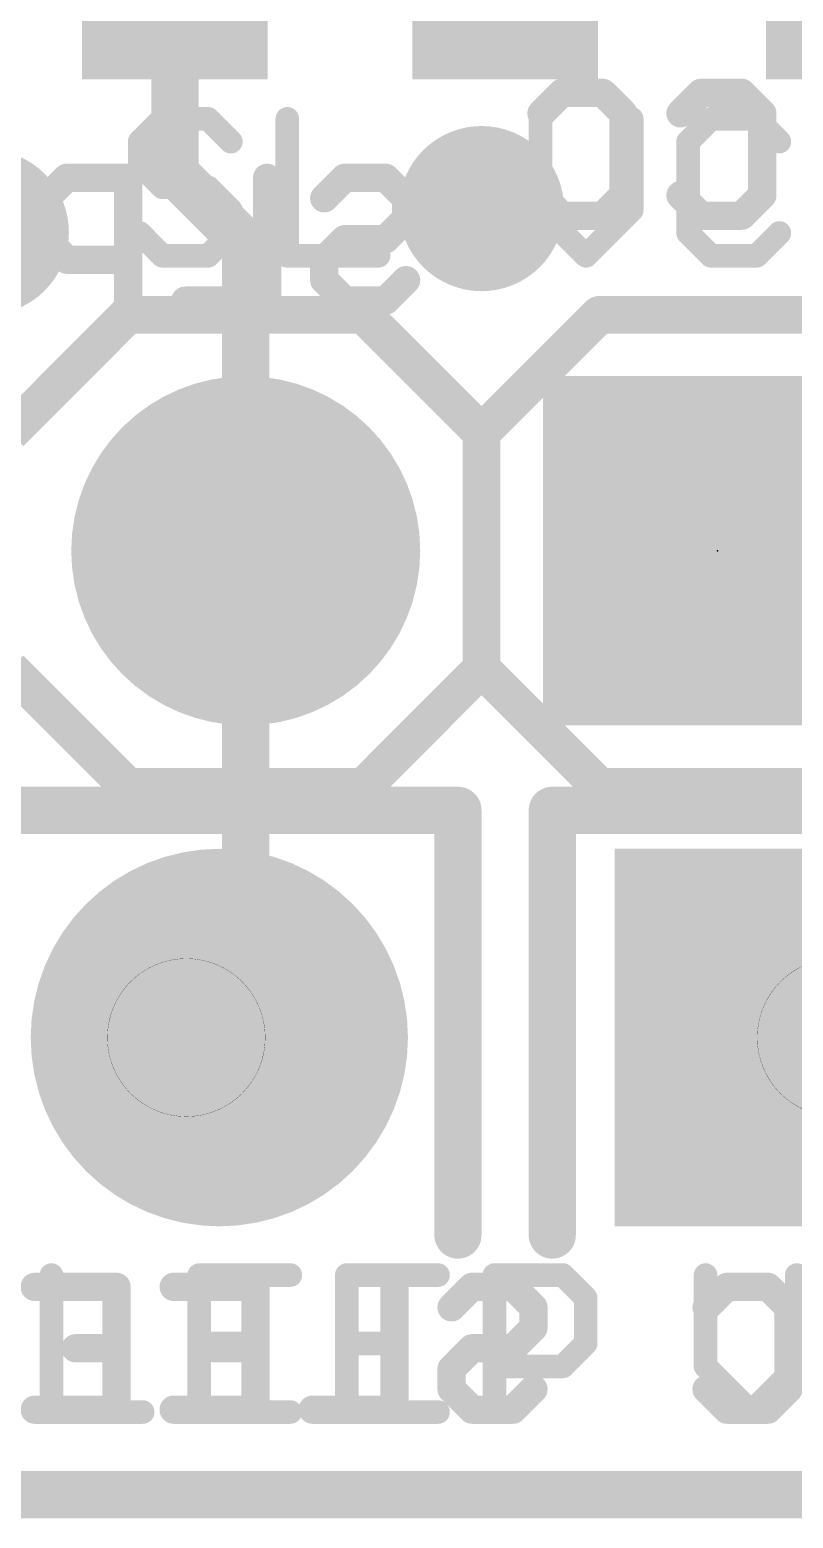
# Model space of a CAD drawing. Extents: x -11.8 to 66.2, y -19.6 to 35.5.
# Drawn here: x 19.16 to 23.27, y -0.13 to 7.88 of the extents above; entities that cross this region are included whole.
import ezdxf

# ---------------------------------------------------------------- set-up
doc = ezdxf.new("R2010")
doc.units = 0
for name, color, linetype in [('1', 12, 'CONTINUOUS'), ('16', 132, 'CONTINUOUS'), ('17', 110, 'CONTINUOUS'), ('18', 110, 'CONTINUOUS'), ('20', 53, 'CONTINUOUS'), ('21', 41, 'CONTINUOUS'), ('22', 40, 'CONTINUOUS'), ('23', 53, 'CONTINUOUS'), ('51', 53, 'CONTINUOUS')]:
    doc.layers.add(name, color=color, linetype=linetype)

# ---------------------------------------------------------------- blocks, each defined once
blk = doc.blocks.new('RECT')
blk.add_solid([(-0.5, -0.5), (0.5, -0.5), (-0.5, 0.5), (0.5, 0.5)])
blk = doc.blocks.new('ROUNDP')
at = {"const_width": 0.5}
blk.add_lwpolyline([(0, -0.25, 1), (0, 0.25, 1), (0, -0.25)], format="xyb", dxfattribs=at)
blk = doc.blocks.new('SQUAREP')
blk.add_solid([(-0.5, -0.5), (0.5, -0.5), (-0.5, 0.5), (0.5, 0.5)])
blk = doc.blocks.new('ROUNDV')
at = {"const_width": 0.5}
blk.add_lwpolyline([(0, -0.25, 1), (0, 0.25, 1), (0, -0.25)], format="xyb", dxfattribs=at)

msp = doc.modelspace()

# ---------------------------------------------------------------- linework, layer by layer
at = {"layer": '1', "const_width": 0.254}
for points in [[(19.939, 8.167), (19.939, 7.112)], [(19.939, 7.112), (20.32, 6.731)], [(20.32, 6.731), (20.32, 5.08)], [(20.32, 2.6022), (20.32, 5.08)], [(20.1778, 2.46), (20.32, 2.6022)], [(36.83, 0), (0, 0)]]:
    msp.add_lwpolyline(points, dxfattribs=at)
at = {"layer": '1', "const_width": 0.127}
for points in [[(19.9839, 7.1569, 1), (19.8941, 7.0671)], [(19.8755, 7.112, 1), (20.0025, 7.112)], [(20.3835, 6.731, 1), (20.2565, 6.731)], [(20.2751, 6.6861, 1), (20.3649, 6.7759)], [(20.3835, 5.08, 1), (20.2565, 5.08)], [(20.2565, 5.08, 1), (20.3835, 5.08)], [(20.3649, 2.5573, 1), (20.2751, 2.6471)], [(20.2565, 2.6022, 1), (20.3835, 2.6022)], [(20.1329, 2.5049, 1), (20.2227, 2.4151)]]:
    msp.add_lwpolyline(points, format="xyb", dxfattribs=at)
at = {"layer": '16', "const_width": 0.254}
msp.add_lwpolyline([(36.83, 0), (0, 0)], dxfattribs=at)
at = {"layer": '20', "const_width": 0.254}
msp.add_lwpolyline([(36.83, 0), (0, 0)], dxfattribs=at)
at = {"layer": '21'}
for points, const_width in [([(19.8714, 7.4047), (19.7485, 7.2819)], 0.127), ([(20.1171, 7.4047), (19.8714, 7.4047)], 0.127), ([(20.24, 7.2819), (20.1171, 7.4047)], 0.127), ([(20.5437, 7.4047), (20.5437, 6.6675)], 0.127), ([(21.9075, 7.4047), (21.9075, 6.9132)], 0.127), ([(22.399, 6.9132), (22.399, 7.4047)], 0.127), ([(22.8256, 7.4047), (22.7027, 7.2819)], 0.127), ([(23.0713, 7.4047), (22.8256, 7.4047)], 0.127), ([(23.1942, 7.2819), (23.0713, 7.4047)], 0.127), ([(19.7485, 7.2819), (19.7485, 7.159)], 0.127), ([(22.7027, 7.2819), (22.7027, 6.7904)], 0.127), ([(19.7485, 7.159), (19.8714, 7.0361)], 0.127), ([(19.8714, 7.0361), (20.1171, 7.0361)], 0.127), ([(20.1171, 7.0361), (20.24, 6.9132)], 0.127), ([(20.24, 6.9132), (20.24, 6.7904)], 0.127), ([(21.9075, 6.9132), (22.1532, 6.6675)], 0.127), ([(22.1532, 6.6675), (22.399, 6.9132)], 0.127), ([(19.8714, 6.6675), (19.7485, 6.7904)], 0.127), ([(20.24, 6.7904), (20.1171, 6.6675)], 0.127), ([(22.7027, 6.7904), (22.8256, 6.6675)], 0.127), ([(23.0713, 6.6675), (23.1942, 6.7904)], 0.127), ([(20.1171, 6.6675), (19.8714, 6.6675)], 0.127), ([(20.5437, 6.6675), (21.0352, 6.6675)], 0.127), ([(22.8256, 6.6675), (23.0713, 6.6675)], 0.127), ([(19.685, 6.35), (19.05, 5.715)], 0.2032), ([(19.685, 6.35), (20.955, 6.35)], 0.2032), ([(20.955, 6.35), (21.59, 5.715)], 0.2032), ([(22.225, 6.35), (21.59, 5.715)], 0.2032), ([(22.225, 6.35), (23.495, 6.35)], 0.2032), ([(21.59, 5.715), (21.59, 4.445)], 0.2032), ([(21.59, 5.715), (21.59, 4.445)], 0.2032), ([(19.05, 4.445), (19.685, 3.81)], 0.2032), ([(21.59, 4.445), (20.955, 3.81)], 0.2032), ([(21.59, 4.445), (22.225, 3.81)], 0.2032), ([(20.955, 3.81), (19.685, 3.81)], 0.2032), ([(23.495, 3.81), (22.225, 3.81)], 0.2032), ([(19.2737, 1.1817), (19.2737, 0.4445)], 0.127), ([(20.5604, 1.1817), (20.0689, 1.1817)], 0.127), ([(20.0689, 1.1817), (20.0689, 0.4445)], 0.127), ([(21.3556, 1.1817), (20.8641, 1.1817)], 0.127), ([(20.8641, 1.1817), (20.8641, 0.4445)], 0.127), ([(21.6593, 0.4445), (21.6593, 1.1817)], 0.127), ([(21.6593, 1.1817), (22.0279, 1.1817)], 0.127), ([(22.0279, 1.1817), (22.1507, 1.0589)], 0.127), ([(22.7965, 1.1817), (22.7965, 0.6902)], 0.127), ([(23.288, 0.6902), (23.288, 1.1817)], 0.127), ([(22.1507, 1.0589), (22.1507, 0.8131)], 0.127), ([(20.0689, 0.8131), (20.3146, 0.8131)], 0.127), ([(20.8641, 0.8131), (21.1098, 0.8131)], 0.127), ([(22.1507, 0.8131), (22.0279, 0.6902)], 0.127), ([(22.0279, 0.6902), (21.6593, 0.6902)], 0.127), ([(22.7965, 0.6902), (23.0422, 0.4445)], 0.127), ([(23.0422, 0.4445), (23.288, 0.6902)], 0.127), ([(19.2737, 0.4445), (19.7652, 0.4445)], 0.127), ([(20.0689, 0.4445), (20.5604, 0.4445)], 0.127), ([(20.8641, 0.4445), (21.3556, 0.4445)], 0.127), ([(0, 0), (36.83, 0)], 0.254)]:
    msp.add_lwpolyline(points, dxfattribs=dict(at, const_width=const_width))
for points, const_width in [([(19.8714, 7.4365, 1), (19.8714, 7.373)], 0.0635), ([(19.8938, 7.3823, 1), (19.8489, 7.4272)], 0.0635), ([(20.1396, 7.4272, 1), (20.0947, 7.3823)], 0.0635), ([(20.1171, 7.373, 1), (20.1171, 7.4365)], 0.0635), ([(20.5754, 7.4047, 1), (20.5119, 7.4047)], 0.0635), ([(21.9393, 7.4047, 1), (21.8758, 7.4047)], 0.0635), ([(22.4307, 7.4047, 1), (22.3672, 7.4047)], 0.0635), ([(22.8256, 7.4365, 1), (22.8256, 7.373)], 0.0635), ([(22.848, 7.3823, 1), (22.8031, 7.4272)], 0.0635), ([(23.0938, 7.4272, 1), (23.0489, 7.3823)], 0.0635), ([(23.0713, 7.373, 1), (23.0713, 7.4365)], 0.0635), ([(19.726, 7.3043, 1), (19.771, 7.2594)], 0.0635), ([(19.7802, 7.2819, 1), (19.7168, 7.2819)], 0.0635), ([(20.2175, 7.2594, 1), (20.2624, 7.3043)], 0.0635), ([(22.7344, 7.2819, 1), (22.6709, 7.2819)], 0.0635), ([(22.6802, 7.3043, 1), (22.7251, 7.2594)], 0.0635), ([(23.1717, 7.2594, 1), (23.2166, 7.3043)], 0.0635), ([(19.771, 7.1814, 1), (19.726, 7.1365)], 0.0635), ([(19.7168, 7.159, 1), (19.7802, 7.159)], 0.0635), ([(19.8714, 7.0679, 1), (19.8714, 7.0044)], 0.0635), ([(19.8489, 7.0137, 1), (19.8938, 7.0586)], 0.0635), ([(20.1396, 7.0586, 1), (20.0947, 7.0137)], 0.0635), ([(20.1171, 7.0044, 1), (20.1171, 7.0679)], 0.0635), ([(20.2717, 6.9132, 1), (20.2082, 6.9132)], 0.0635), ([(21.93, 6.9357, 1), (21.885, 6.8908)], 0.0635), ([(22.4214, 6.8908, 1), (22.3765, 6.9357)], 0.0635), ([(20.2175, 6.8908, 1), (20.2624, 6.9357)], 0.0635), ([(21.8758, 6.9132, 1), (21.9393, 6.9132)], 0.0635), ([(22.3672, 6.9132, 1), (22.4307, 6.9132)], 0.0635), ([(19.771, 6.8128, 1), (19.726, 6.7679)], 0.0635), ([(20.2082, 6.7904, 1), (20.2717, 6.7904)], 0.0635), ([(20.2624, 6.7679, 1), (20.2175, 6.8128)], 0.0635), ([(22.6709, 6.7904, 1), (22.7344, 6.7904)], 0.0635), ([(22.7251, 6.8128, 1), (22.6802, 6.7679)], 0.0635), ([(23.2166, 6.7679, 1), (23.1717, 6.8128)], 0.0635), ([(19.8714, 6.6993, 1), (19.8714, 6.6358)], 0.0635), ([(20.1171, 6.6358, 1), (20.1171, 6.6993)], 0.0635), ([(20.5437, 6.6993, 1), (20.5437, 6.6358)], 0.0635), ([(21.0352, 6.6358, 1), (21.0352, 6.6993)], 0.0635), ([(22.8256, 6.6993, 1), (22.8256, 6.6358)], 0.0635), ([(23.0713, 6.6358, 1), (23.0713, 6.6993)], 0.0635), ([(19.8489, 6.645, 1), (19.8938, 6.69)], 0.0635), ([(20.0947, 6.69, 1), (20.1396, 6.645)], 0.0635), ([(20.5119, 6.6675, 1), (20.5754, 6.6675)], 0.0635), ([(22.1308, 6.69, 1), (22.1757, 6.645)], 0.0635), ([(22.1308, 6.645, 1), (22.1757, 6.69)], 0.0635), ([(22.8031, 6.645, 1), (22.848, 6.69)], 0.0635), ([(23.0489, 6.69, 1), (23.0938, 6.645)], 0.0635), ([(19.685, 6.4008, 1), (19.685, 6.2992)], 0.1016), ([(19.7209, 6.3141, 1), (19.6491, 6.3859)], 0.1016), ([(20.9909, 6.3859, 1), (20.9191, 6.3141)], 0.1016), ([(20.955, 6.2992, 1), (20.955, 6.4008)], 0.1016), ([(22.225, 6.4008, 1), (22.225, 6.2992)], 0.1016), ([(22.2609, 6.3141, 1), (22.1891, 6.3859)], 0.1016), ([(21.6408, 5.715, 1), (21.5392, 5.715)], 0.1016), ([(21.6408, 5.715, 1), (21.5392, 5.715)], 0.1016), ([(21.5541, 5.7509, 1), (21.6259, 5.6791)], 0.1016), ([(21.5541, 5.6791, 1), (21.6259, 5.7509)], 0.1016), ([(21.6259, 4.4809, 1), (21.5541, 4.4091)], 0.1016), ([(21.5392, 4.445, 1), (21.6408, 4.445)], 0.1016), ([(21.5392, 4.445, 1), (21.6408, 4.445)], 0.1016), ([(21.6259, 4.4091, 1), (21.5541, 4.4809)], 0.1016), ([(19.685, 3.8608, 1), (19.685, 3.7592)], 0.1016), ([(19.6491, 3.7741, 1), (19.7209, 3.8459)], 0.1016), ([(20.9191, 3.8459, 1), (20.9909, 3.7741)], 0.1016), ([(20.955, 3.7592, 1), (20.955, 3.8608)], 0.1016), ([(22.225, 3.8608, 1), (22.225, 3.7592)], 0.1016), ([(22.1891, 3.7741, 1), (22.2609, 3.8459)], 0.1016), ([(19.3054, 1.1817, 1), (19.2419, 1.1817)], 0.0635), ([(20.1006, 1.1817, 1), (20.0371, 1.1817)], 0.0635), ([(20.0689, 1.2135, 1), (20.0689, 1.15)], 0.0635), ([(20.5604, 1.15, 1), (20.5604, 1.2135)], 0.0635), ([(20.8958, 1.1817, 1), (20.8323, 1.1817)], 0.0635), ([(20.8641, 1.2135, 1), (20.8641, 1.15)], 0.0635), ([(21.3556, 1.15, 1), (21.3556, 1.2135)], 0.0635), ([(21.6593, 1.2135, 1), (21.6593, 1.15)], 0.0635), ([(21.691, 1.1817, 1), (21.6275, 1.1817)], 0.0635), ([(22.0503, 1.2042, 1), (22.0054, 1.1593)], 0.0635), ([(22.0279, 1.15, 1), (22.0279, 1.2135)], 0.0635), ([(22.8283, 1.1817, 1), (22.7648, 1.1817)], 0.0635), ([(23.3197, 1.1817, 1), (23.2562, 1.1817)], 0.0635), ([(22.1825, 1.0589, 1), (22.119, 1.0589)], 0.0635), ([(22.1283, 1.0364, 1), (22.1732, 1.0813)], 0.0635), ([(20.0689, 0.8449, 1), (20.0689, 0.7814)], 0.0635), ([(20.3146, 0.7814, 1), (20.3146, 0.8449)], 0.0635), ([(20.8641, 0.8449, 1), (20.8641, 0.7814)], 0.0635), ([(21.1098, 0.7814, 1), (21.1098, 0.8449)], 0.0635), ([(22.119, 0.8131, 1), (22.1825, 0.8131)], 0.0635), ([(22.1732, 0.7907, 1), (22.1283, 0.8356)], 0.0635), ([(21.6593, 0.722, 1), (21.6593, 0.6585)], 0.0635), ([(22.0054, 0.7127, 1), (22.0503, 0.6678)], 0.0635), ([(22.0279, 0.6585, 1), (22.0279, 0.722)], 0.0635), ([(22.819, 0.7127, 1), (22.774, 0.6678)], 0.0635), ([(22.7648, 0.6902, 1), (22.8283, 0.6902)], 0.0635), ([(23.2562, 0.6902, 1), (23.3197, 0.6902)], 0.0635), ([(23.3104, 0.6678, 1), (23.2655, 0.7127)], 0.0635), ([(19.2737, 0.4763, 1), (19.2737, 0.4128)], 0.0635), ([(19.7652, 0.4128, 1), (19.7652, 0.4763)], 0.0635), ([(20.0689, 0.4763, 1), (20.0689, 0.4128)], 0.0635), ([(20.5604, 0.4128, 1), (20.5604, 0.4763)], 0.0635), ([(20.8641, 0.4763, 1), (20.8641, 0.4128)], 0.0635), ([(21.3556, 0.4128, 1), (21.3556, 0.4763)], 0.0635), ([(23.0198, 0.467, 1), (23.0647, 0.422)], 0.0635), ([(23.0198, 0.422, 1), (23.0647, 0.467)], 0.0635), ([(19.2419, 0.4445, 1), (19.3054, 0.4445)], 0.0635), ([(20.0371, 0.4445, 1), (20.1006, 0.4445)], 0.0635), ([(20.8323, 0.4445, 1), (20.8958, 0.4445)], 0.0635), ([(21.6275, 0.4445, 1), (21.691, 0.4445)], 0.0635)]:
    msp.add_lwpolyline(points, format="xyb", dxfattribs=dict(at, const_width=const_width))
at = {"layer": '22'}
for points, const_width in [([(21.9131, 7.4342), (22.0233, 7.5444)], 0.1524), ([(22.0233, 7.5444), (22.2436, 7.5444)], 0.1524), ([(22.2436, 7.5444), (22.3538, 7.4342)], 0.1524), ([(22.6615, 7.4342), (22.7717, 7.5444)], 0.1524), ([(22.7717, 7.5444), (22.992, 7.5444)], 0.1524), ([(22.992, 7.5444), (23.1022, 7.4342)], 0.1524), ([(22.3538, 7.4342), (22.3538, 6.9936)], 0.1524), ([(23.1022, 7.4342), (23.1022, 6.9936)], 0.1524), ([(19.3563, 7.0872), (19.2461, 6.977)], 0.1524), ([(19.6868, 7.0872), (19.3563, 7.0872)], 0.1524), ([(19.6868, 6.4262), (19.6868, 7.0872)], 0.1524), ([(20.4352, 7.0872), (20.4352, 6.4262)], 0.1524), ([(20.743, 6.977), (20.8531, 7.0872)], 0.1524), ([(20.8531, 7.0872), (21.0734, 7.0872)], 0.1524), ([(21.0734, 7.0872), (21.1836, 6.977)], 0.1524), ([(19.2461, 6.977), (19.2461, 6.7567)], 0.1524), ([(21.1836, 6.977), (21.1836, 6.8668)], 0.1524), ([(22.0233, 6.8834), (21.9131, 6.9936)], 0.1524), ([(22.3538, 6.9936), (22.2436, 6.8834)], 0.1524), ([(22.7717, 6.8834), (22.6615, 6.9936)], 0.1524), ([(23.1022, 6.9936), (22.992, 6.8834)], 0.1524), ([(21.1836, 6.8668), (21.0734, 6.7567)], 0.1524), ([(22.2436, 6.8834), (22.0233, 6.8834)], 0.1524), ([(22.992, 6.8834), (22.7717, 6.8834)], 0.1524), ([(19.2461, 6.7567), (19.3563, 6.6465)], 0.1524), ([(20.8531, 6.7567), (20.743, 6.6465)], 0.1524), ([(21.0734, 6.7567), (20.8531, 6.7567)], 0.1524), ([(19.3563, 6.6465), (19.6868, 6.6465)], 0.1524), ([(20.743, 6.6465), (20.743, 6.5364)], 0.1524), ([(20.743, 6.5364), (20.8531, 6.4262)], 0.1524), ([(21.0734, 6.4262), (21.1836, 6.5364)], 0.1524), ([(20.4352, 6.4262), (19.9945, 6.4262)], 0.1524), ([(20.8531, 6.4262), (21.0734, 6.4262)], 0.1524), ([(14.986, 3.683), (21.463, 3.683)], 0.254), ([(21.463, 3.683), (21.463, 1.397)], 0.254), ([(21.971, 1.397), (21.971, 3.683)], 0.254), ([(21.971, 3.683), (28.448, 3.683)], 0.254), ([(19.1835, 1.1182), (19.6242, 1.1182)], 0.1524), ([(19.6242, 1.1182), (19.6242, 0.4572)], 0.1524), ([(19.9319, 1.1182), (20.3726, 1.1182)], 0.1524), ([(20.3726, 1.1182), (20.3726, 0.4572)], 0.1524), ([(21.121, 1.1182), (21.121, 0.4572)], 0.1524), ([(21.4288, 1.008), (21.5389, 1.1182)], 0.1524), ([(21.5389, 1.1182), (21.7592, 1.1182)], 0.1524), ([(21.7592, 1.1182), (21.8694, 1.008)], 0.1524), ([(22.8021, 1.008), (22.9123, 1.1182)], 0.1524), ([(22.9123, 1.1182), (23.1326, 1.1182)], 0.1524), ([(23.1326, 1.1182), (23.2428, 1.008)], 0.1524), ([(21.8694, 1.008), (21.8694, 0.8978)], 0.1524), ([(23.2428, 1.008), (23.2428, 0.5674)], 0.1524), ([(21.8694, 0.8978), (21.7592, 0.7877)], 0.1524), ([(19.6242, 0.7877), (19.4038, 0.7877)], 0.1524), ([(20.3726, 0.7877), (20.1523, 0.7877)], 0.1524), ([(21.5389, 0.7877), (21.4288, 0.6775)], 0.1524), ([(21.7592, 0.7877), (21.5389, 0.7877)], 0.1524), ([(21.4288, 0.6775), (21.4288, 0.5674)], 0.1524), ([(21.4288, 0.5674), (21.5389, 0.4572)], 0.1524), ([(21.7592, 0.4572), (21.8694, 0.5674)], 0.1524), ([(22.9123, 0.4572), (22.8021, 0.5674)], 0.1524), ([(23.2428, 0.5674), (23.1326, 0.4572)], 0.1524), ([(19.6242, 0.4572), (19.1835, 0.4572)], 0.1524), ([(20.3726, 0.4572), (19.9319, 0.4572)], 0.1524), ([(21.121, 0.4572), (20.6803, 0.4572)], 0.1524), ([(21.5389, 0.4572), (21.7592, 0.4572)], 0.1524), ([(23.1326, 0.4572), (22.9123, 0.4572)], 0.1524), ([(0, 0), (36.83, 0)], 0.254)]:
    msp.add_lwpolyline(points, dxfattribs=dict(at, const_width=const_width))
for points, const_width in [([(22.0233, 7.5825, 1), (22.0233, 7.5063)], 0.0762), ([(22.0502, 7.5174, 1), (21.9963, 7.5713)], 0.0762), ([(22.2706, 7.5713, 1), (22.2167, 7.5174)], 0.0762), ([(22.2436, 7.5063, 1), (22.2436, 7.5825)], 0.0762), ([(22.7717, 7.5825, 1), (22.7717, 7.5063)], 0.0762), ([(22.7986, 7.5174, 1), (22.7448, 7.5713)], 0.0762), ([(23.019, 7.5713, 1), (22.9651, 7.5174)], 0.0762), ([(22.992, 7.5063, 1), (22.992, 7.5825)], 0.0762), ([(21.8862, 7.4611, 1), (21.9401, 7.4073)], 0.0762), ([(22.3919, 7.4342, 1), (22.3157, 7.4342)], 0.0762), ([(22.3268, 7.4073, 1), (22.3807, 7.4611)], 0.0762), ([(22.6346, 7.4611, 1), (22.6885, 7.4073)], 0.0762), ([(23.1403, 7.4342, 1), (23.0641, 7.4342)], 0.0762), ([(23.0752, 7.4073, 1), (23.1291, 7.4611)], 0.0762), ([(19.3563, 7.1253, 1), (19.3563, 7.0491)], 0.0762), ([(19.3832, 7.0602, 1), (19.3293, 7.1141)], 0.0762), ([(19.7249, 7.0872, 1), (19.6487, 7.0872)], 0.0762), ([(19.6868, 7.0491, 1), (19.6868, 7.1253)], 0.0762), ([(20.4733, 7.0872, 1), (20.3971, 7.0872)], 0.0762), ([(20.8531, 7.1253, 1), (20.8531, 7.0491)], 0.0762), ([(20.8801, 7.0602, 1), (20.8262, 7.1141)], 0.0762), ([(21.1004, 7.1141, 1), (21.0465, 7.0602)], 0.0762), ([(21.0734, 7.0491, 1), (21.0734, 7.1253)], 0.0762), ([(19.2842, 6.977, 1), (19.208, 6.977)], 0.0762), ([(21.2217, 6.977, 1), (21.1455, 6.977)], 0.0762), ([(21.9401, 7.0205, 1), (21.8862, 6.9666)], 0.0762), ([(22.3807, 6.9666, 1), (22.3268, 7.0205)], 0.0762), ([(22.6885, 7.0205, 1), (22.6346, 6.9666)], 0.0762), ([(23.1291, 6.9666, 1), (23.0752, 7.0205)], 0.0762), ([(19.2192, 7.0039, 1), (19.2731, 6.9501)], 0.0762), ([(20.716, 7.0039, 1), (20.7699, 6.9501)], 0.0762), ([(21.1567, 6.9501, 1), (21.2105, 7.0039)], 0.0762), ([(22.3157, 6.9936, 1), (22.3919, 6.9936)], 0.0762), ([(23.0641, 6.9936, 1), (23.1403, 6.9936)], 0.0762), ([(21.1455, 6.8668, 1), (21.2217, 6.8668)], 0.0762), ([(21.2105, 6.8399, 1), (21.1567, 6.8938)], 0.0762), ([(22.0233, 6.9215, 1), (22.0233, 6.8453)], 0.0762), ([(21.9963, 6.8565, 1), (22.0502, 6.9103)], 0.0762), ([(22.2167, 6.9103, 1), (22.2706, 6.8565)], 0.0762), ([(22.2436, 6.8453, 1), (22.2436, 6.9215)], 0.0762), ([(22.7717, 6.9215, 1), (22.7717, 6.8453)], 0.0762), ([(22.7448, 6.8565, 1), (22.7986, 6.9103)], 0.0762), ([(22.9651, 6.9103, 1), (23.019, 6.8565)], 0.0762), ([(22.992, 6.8453, 1), (22.992, 6.9215)], 0.0762), ([(19.2731, 6.7836, 1), (19.2192, 6.7297)], 0.0762), ([(20.8531, 6.7948, 1), (20.8531, 6.7186)], 0.0762), ([(20.8801, 6.7297, 1), (20.8262, 6.7836)], 0.0762), ([(21.0465, 6.7836, 1), (21.1004, 6.7297)], 0.0762), ([(21.0734, 6.7186, 1), (21.0734, 6.7948)], 0.0762), ([(19.208, 6.7567, 1), (19.2842, 6.7567)], 0.0762), ([(19.3563, 6.6846, 1), (19.3563, 6.6084)], 0.0762), ([(19.3293, 6.6196, 1), (19.3832, 6.6735)], 0.0762), ([(19.6868, 6.6084, 1), (19.6868, 6.6846)], 0.0762), ([(20.716, 6.6735, 1), (20.7699, 6.6196)], 0.0762), ([(20.7811, 6.6465, 1), (20.7049, 6.6465)], 0.0762), ([(20.7699, 6.5633, 1), (20.716, 6.5094)], 0.0762), ([(20.7049, 6.5364, 1), (20.7811, 6.5364)], 0.0762), ([(21.2105, 6.5094, 1), (21.1567, 6.5633)], 0.0762), ([(19.9945, 6.4643, 1), (19.9945, 6.3881)], 0.0762), ([(20.4352, 6.3881, 1), (20.4352, 6.4643)], 0.0762), ([(20.8531, 6.4643, 1), (20.8531, 6.3881)], 0.0762), ([(20.8262, 6.3993, 1), (20.8801, 6.4531)], 0.0762), ([(21.0465, 6.4531, 1), (21.1004, 6.3993)], 0.0762), ([(21.0734, 6.3881, 1), (21.0734, 6.4643)], 0.0762), ([(19.6487, 6.4262, 1), (19.7249, 6.4262)], 0.0762), ([(20.3971, 6.4262, 1), (20.4733, 6.4262)], 0.0762), ([(21.5265, 3.683, 1), (21.3995, 3.683)], 0.127), ([(21.463, 3.6195, 1), (21.463, 3.7465)], 0.127), ([(22.0345, 3.683, 1), (21.9075, 3.683)], 0.127), ([(21.971, 3.7465, 1), (21.971, 3.6195)], 0.127), ([(21.3995, 1.397, 1), (21.5265, 1.397)], 0.127), ([(21.9075, 1.397, 1), (22.0345, 1.397)], 0.127), ([(19.1835, 1.1563, 1), (19.1835, 1.0801)], 0.0762), ([(19.6623, 1.1182, 1), (19.5861, 1.1182)], 0.0762), ([(19.6242, 1.0801, 1), (19.6242, 1.1563)], 0.0762), ([(19.9319, 1.1563, 1), (19.9319, 1.0801)], 0.0762), ([(20.4107, 1.1182, 1), (20.3345, 1.1182)], 0.0762), ([(20.3726, 1.0801, 1), (20.3726, 1.1563)], 0.0762), ([(21.1591, 1.1182, 1), (21.0829, 1.1182)], 0.0762), ([(21.5389, 1.1563, 1), (21.5389, 1.0801)], 0.0762), ([(21.5659, 1.0912, 1), (21.512, 1.1451)], 0.0762), ([(21.7862, 1.1451, 1), (21.7323, 1.0912)], 0.0762), ([(21.7592, 1.0801, 1), (21.7592, 1.1563)], 0.0762), ([(22.9123, 1.1563, 1), (22.9123, 1.0801)], 0.0762), ([(22.9392, 1.0912, 1), (22.8853, 1.1451)], 0.0762), ([(23.1596, 1.1451, 1), (23.1057, 1.0912)], 0.0762), ([(23.1326, 1.0801, 1), (23.1326, 1.1563)], 0.0762), ([(21.4018, 1.0349, 1), (21.4557, 0.9811)], 0.0762), ([(21.9075, 1.008, 1), (21.8313, 1.008)], 0.0762), ([(21.8425, 0.9811, 1), (21.8963, 1.0349)], 0.0762), ([(22.7752, 1.0349, 1), (22.8291, 0.9811)], 0.0762), ([(23.2809, 1.008, 1), (23.2047, 1.008)], 0.0762), ([(23.2158, 0.9811, 1), (23.2697, 1.0349)], 0.0762), ([(21.8963, 0.8709, 1), (21.8425, 0.9248)], 0.0762), ([(21.8313, 0.8978, 1), (21.9075, 0.8978)], 0.0762), ([(19.4038, 0.8258, 1), (19.4038, 0.7496)], 0.0762), ([(19.6242, 0.7496, 1), (19.6242, 0.8258)], 0.0762), ([(20.1523, 0.8258, 1), (20.1523, 0.7496)], 0.0762), ([(20.3726, 0.7496, 1), (20.3726, 0.8258)], 0.0762), ([(21.5389, 0.8258, 1), (21.5389, 0.7496)], 0.0762), ([(21.5659, 0.7607, 1), (21.512, 0.8146)], 0.0762), ([(21.7323, 0.8146, 1), (21.7862, 0.7607)], 0.0762), ([(21.7592, 0.7496, 1), (21.7592, 0.8258)], 0.0762), ([(21.4018, 0.7045, 1), (21.4557, 0.6506)], 0.0762), ([(21.4669, 0.6775, 1), (21.3907, 0.6775)], 0.0762), ([(21.4557, 0.5943, 1), (21.4018, 0.5404)], 0.0762), ([(21.8963, 0.5404, 1), (21.8425, 0.5943)], 0.0762), ([(22.8291, 0.5943, 1), (22.7752, 0.5404)], 0.0762), ([(23.2697, 0.5404, 1), (23.2158, 0.5943)], 0.0762), ([(21.3907, 0.5674, 1), (21.4669, 0.5674)], 0.0762), ([(23.2047, 0.5674, 1), (23.2809, 0.5674)], 0.0762), ([(19.1835, 0.4953, 1), (19.1835, 0.4191)], 0.0762), ([(19.5861, 0.4572, 1), (19.6623, 0.4572)], 0.0762), ([(19.6242, 0.4191, 1), (19.6242, 0.4953)], 0.0762), ([(19.9319, 0.4953, 1), (19.9319, 0.4191)], 0.0762), ([(20.3345, 0.4572, 1), (20.4107, 0.4572)], 0.0762), ([(20.3726, 0.4191, 1), (20.3726, 0.4953)], 0.0762), ([(20.6803, 0.4953, 1), (20.6803, 0.4191)], 0.0762), ([(21.0829, 0.4572, 1), (21.1591, 0.4572)], 0.0762), ([(21.121, 0.4191, 1), (21.121, 0.4953)], 0.0762), ([(21.5389, 0.4953, 1), (21.5389, 0.4191)], 0.0762), ([(21.512, 0.4303, 1), (21.5659, 0.4841)], 0.0762), ([(21.7323, 0.4841, 1), (21.7862, 0.4303)], 0.0762), ([(21.7592, 0.4191, 1), (21.7592, 0.4953)], 0.0762), ([(22.9123, 0.4953, 1), (22.9123, 0.4191)], 0.0762), ([(22.8853, 0.4303, 1), (22.9392, 0.4841)], 0.0762), ([(23.1057, 0.4841, 1), (23.1596, 0.4303)], 0.0762), ([(23.1326, 0.4191, 1), (23.1326, 0.4953)], 0.0762)]:
    msp.add_lwpolyline(points, format="xyb", dxfattribs=dict(at, const_width=const_width))
at = {"layer": '23'}
msp.add_point((22.86, 5.08), dxfattribs=at)
at = {"layer": '51', "const_width": 0.001}
for points in [[(20, 2.035, 1), (20, 2.885, 1), (20, 2.035)], [(23.5, 2.035, 1), (23.5, 2.885, 1), (23.5, 2.035)]]:
    msp.add_lwpolyline(points, format="xyb", dxfattribs=at)

# ---------------------------------------------------------------- block references
at = {"layer": '1', "xscale": 1.1}
for p, rotation in [((19.939, 8.167), 90), ((21.717, 8.167), 270), ((23.622, 8.167), 90)]:
    msp.add_blockref('RECT', p, dxfattribs=dict(at, rotation=rotation))
at = {"layer": '17', "xscale": 1.8796, "yscale": 1.8796, "rotation": 90}
for name, p in [('ROUNDP', (20.32, 5.08)), ('ROUNDP', (20.32, 5.08)), ('SQUAREP', (22.86, 5.08)), ('SQUAREP', (22.86, 5.08))]:
    msp.add_blockref(name, p, dxfattribs=at)
at = {"layer": '17', "xscale": 2.032, "yscale": 2.032}
for name, p in [('ROUNDP', (20.1778, 2.46)), ('ROUNDP', (20.1778, 2.46)), ('SQUAREP', (23.3222, 2.46)), ('SQUAREP', (23.3222, 2.46))]:
    msp.add_blockref(name, p, dxfattribs=at)
at = {"layer": '18', "xscale": 0.889, "yscale": 0.889}
for p in [(21.59, 6.9215), (21.59, 6.9215), (18.923, 6.7945), (18.923, 6.7945)]:
    msp.add_blockref('ROUNDV', p, dxfattribs=at)
at = {"layer": '51', "xscale": 0.508, "yscale": 0.508}
for p in [(20.32, 5.08), (22.86, 5.08)]:
    msp.add_blockref('RECT', p, dxfattribs=at)

doc.saveas('drawing.dxf')
